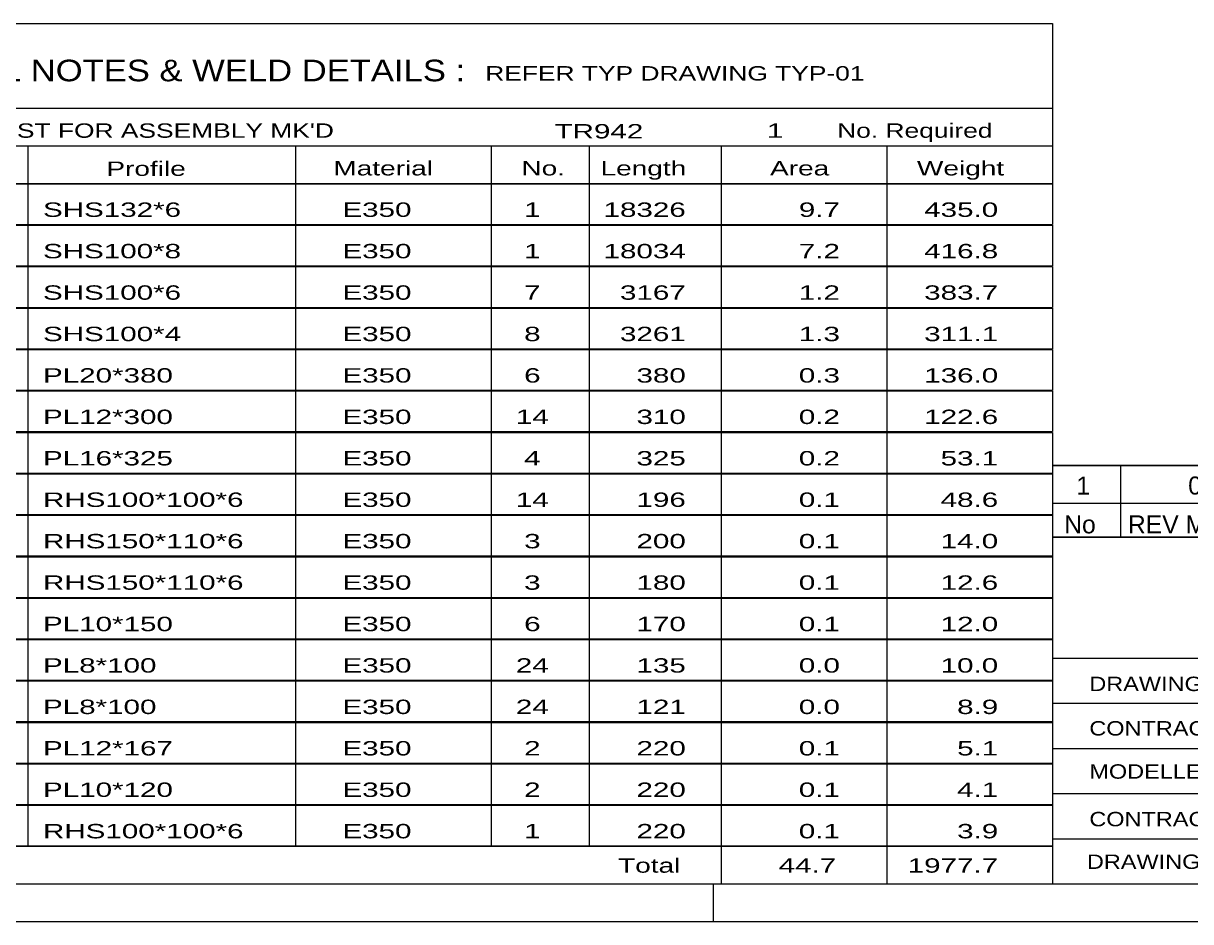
# Model space of a CAD drawing. Header units: millimetres. Extents: x 0 to 841, y 0 to 594.
# Drawn here: x 539.4 to 694.3, y 0 to 119.3 of the extents above; entities that cross this region are included whole.
import ezdxf

# ---------------------------------------------------------------- set-up
doc = ezdxf.new("R2010")
doc.units = ezdxf.units.MM
doc.styles.add('Arial Narrow', font='ARIALN.TTF', dxfattribs={"height": 0.2})

# ---------------------------------------------------------------- blocks, each defined once
blk = doc.blocks.new('Unknown-103641004-1133')
at = {"color": 5, "linetype": 'Continuous'}
for p, q in [((5, 5), (836, 5)), ((631, 0), (631, 5)), ((0, 0), (841, 0))]:
    blk.add_line(p, q, dxfattribs=at)
blk = doc.blocks.new('Unknown-103641004-19720')
at = {"color": 7, "linetype": 'Continuous'}
for p, q in [((676, 51.05), (676, 5)), ((676, 51.05), (836, 51.05)), ((676, 35), (836, 35)), ((676, 29), (836, 29)), ((676, 23), (836, 23)), ((676, 17), (836, 17)), ((676, 11), (818, 11)), ((676, 5), (836, 5))]:
    blk.add_line(p, q, dxfattribs=at)
at = {"color": 7, "style": 'Arial Narrow', "width": 1.425378}
for s, height, p in [('DRAWING TITLE', 1.9089, (680.88, 30.61)), ('CONTRACT', 1.909, (680.88, 24.71)), ('MODELLED BY', 1.9089, (680.88, 18.98)), ('CONTRACT NO', 1.9089, (680.88, 12.66)), ('DRAWING No', 1.909, (680.56, 7))]:
    blk.add_text(s, height=height, dxfattribs=at).set_placement(p)
blk = doc.blocks.new('Unknown-103641004-19721')
at = {"color": 7, "linetype": 'Continuous'}
for p, q in [((516, 119.25), (676, 119.25)), ((676, 119.25), (676, 108)), ((516, 108), (676, 108)), ((676, 108), (676, 103)), ((516, 103), (676, 103)), ((540, 103), (540, 98)), ((575.5, 103), (575.5, 98)), ((601.5, 103), (601.5, 98)), ((614.5, 103), (614.5, 98)), ((632, 103), (632, 98)), ((654, 103), (654, 98)), ((676, 103), (676, 98)), ((516, 98), (676, 98)), ((516, 97.95), (676, 97.95)), ((540, 98), (540, 92.5)), ((575.5, 98), (575.5, 92.5)), ((601.5, 98), (601.5, 92.5)), ((614.5, 98), (614.5, 92.5)), ((632, 98), (632, 92.5)), ((654, 98), (654, 92.5)), ((676, 97.95), (676, 92.55)), ((516, 92.55), (676, 92.55)), ((516, 92.45), (676, 92.45)), ((540, 92.5), (540, 87)), ((575.5, 92.5), (575.5, 87)), ((601.5, 92.5), (601.5, 87)), ((614.5, 92.5), (614.5, 87)), ((632, 92.5), (632, 87)), ((654, 92.5), (654, 87)), ((676, 92.45), (676, 87.05)), ((516, 87.05), (676, 87.05)), ((516, 86.95), (676, 86.95)), ((540, 87), (540, 81.5)), ((575.5, 87), (575.5, 81.5)), ((601.5, 87), (601.5, 81.5)), ((614.5, 87), (614.5, 81.5)), ((632, 87), (632, 81.5)), ((654, 87), (654, 81.5)), ((676, 86.95), (676, 81.55)), ((516, 81.55), (676, 81.55)), ((516, 81.45), (676, 81.45)), ((540, 81.5), (540, 76)), ((575.5, 81.5), (575.5, 76)), ((601.5, 81.5), (601.5, 76)), ((614.5, 81.5), (614.5, 76)), ((632, 81.5), (632, 76)), ((654, 81.5), (654, 76)), ((676, 81.45), (676, 76.05)), ((516, 76.05), (676, 76.05)), ((516, 75.95), (676, 75.95)), ((540, 76), (540, 70.5)), ((575.5, 76), (575.5, 70.5)), ((601.5, 76), (601.5, 70.5)), ((614.5, 76), (614.5, 70.5)), ((632, 76), (632, 70.5)), ((654, 76), (654, 70.5)), ((676, 75.95), (676, 70.55)), ((516, 70.55), (676, 70.55)), ((516, 70.45), (676, 70.45)), ((540, 70.5), (540, 65)), ((575.5, 70.5), (575.5, 65)), ((601.5, 70.5), (601.5, 65)), ((614.5, 70.5), (614.5, 65)), ((632, 70.5), (632, 65)), ((654, 70.5), (654, 65)), ((676, 70.45), (676, 65.05)), ((516, 65.05), (676, 65.05)), ((516, 64.95), (676, 64.95)), ((540, 65), (540, 59.5)), ((575.5, 65), (575.5, 59.5)), ((601.5, 65), (601.5, 59.5)), ((614.5, 65), (614.5, 59.5)), ((632, 65), (632, 59.5)), ((654, 65), (654, 59.5)), ((676, 64.95), (676, 59.55)), ((516, 59.55), (676, 59.55)), ((516, 59.45), (676, 59.45)), ((540, 59.5), (540, 54)), ((575.5, 59.5), (575.5, 54)), ((601.5, 59.5), (601.5, 54)), ((614.5, 59.5), (614.5, 54)), ((632, 59.5), (632, 54)), ((654, 59.5), (654, 54)), ((676, 59.45), (676, 54.05)), ((516, 54.05), (676, 54.05)), ((516, 53.95), (676, 53.95)), ((540, 54), (540, 48.5)), ((575.5, 54), (575.5, 48.5)), ((601.5, 54), (601.5, 48.5)), ((614.5, 54), (614.5, 48.5)), ((632, 54), (632, 48.5)), ((654, 54), (654, 48.5)), ((676, 53.95), (676, 48.55)), ((516, 48.55), (676, 48.55)), ((516, 48.45), (676, 48.45)), ((540, 48.5), (540, 43)), ((575.5, 48.5), (575.5, 43)), ((601.5, 48.5), (601.5, 43)), ((614.5, 48.5), (614.5, 43)), ((632, 48.5), (632, 43)), ((654, 48.5), (654, 43)), ((676, 48.45), (676, 43.05)), ((516, 43.05), (676, 43.05)), ((516, 42.95), (676, 42.95)), ((540, 43), (540, 37.5)), ((575.5, 43), (575.5, 37.5)), ((601.5, 43), (601.5, 37.5)), ((614.5, 43), (614.5, 37.5)), ((632, 43), (632, 37.5)), ((654, 43), (654, 37.5)), ((676, 42.95), (676, 37.55)), ((516, 37.55), (676, 37.55)), ((516, 37.45), (676, 37.45)), ((540, 37.5), (540, 32)), ((575.5, 37.5), (575.5, 32)), ((601.5, 37.5), (601.5, 32)), ((614.5, 37.5), (614.5, 32)), ((632, 37.5), (632, 32)), ((654, 37.5), (654, 32)), ((676, 37.45), (676, 32.05)), ((516, 32.05), (676, 32.05)), ((516, 31.95), (676, 31.95)), ((540, 32), (540, 26.5)), ((575.5, 32), (575.5, 26.5)), ((601.5, 32), (601.5, 26.5)), ((614.5, 32), (614.5, 26.5)), ((632, 32), (632, 26.5)), ((654, 32), (654, 26.5)), ((676, 31.95), (676, 26.55)), ((516, 26.55), (676, 26.55)), ((516, 26.45), (676, 26.45)), ((540, 26.5), (540, 21)), ((575.5, 26.5), (575.5, 21)), ((601.5, 26.5), (601.5, 21)), ((614.5, 26.5), (614.5, 21)), ((632, 26.5), (632, 21)), ((654, 26.5), (654, 21)), ((676, 26.45), (676, 21.05)), ((516, 21.05), (676, 21.05)), ((516, 20.95), (676, 20.95)), ((540, 21), (540, 15.5)), ((575.5, 21), (575.5, 15.5)), ((601.5, 21), (601.5, 15.5)), ((614.5, 21), (614.5, 15.5)), ((632, 21), (632, 15.5)), ((654, 21), (654, 15.5)), ((676, 20.95), (676, 15.55)), ((516, 15.55), (676, 15.55)), ((540, 15.5), (540, 10)), ((575.5, 15.5), (575.5, 10)), ((601.5, 15.5), (601.5, 10)), ((614.5, 15.5), (614.5, 10)), ((632, 15.5), (632, 10)), ((654, 15.5), (654, 10)), ((516, 15.45), (676, 15.45)), ((676, 15.45), (676, 10.05)), ((516, 10.05), (676, 10.05)), ((516, 10), (676, 10)), ((632, 10), (632, 5)), ((654, 10), (654, 5)), ((676, 10), (676, 5)), ((516, 5), (676, 5))]:
    blk.add_line(p, q, dxfattribs=at)
at = {"color": 7, "style": 'Arial Narrow'}
for s, height, width, p in [('GENERAL NOTES & WELD DETAILS :', 2.8633, 1.4, (517.15, 111.56)), ('REFER TYP DRAWING TYP-01', 1.9089, 1.6, (600.7, 111.66)), ("MATERIAL LIST FOR ASSEMBLY MK'D", 1.9089, 1.6, (517.15, 104.06)), ('TR942', 1.909, 1.794707, (609.9, 103.97)), ('1', 1.91, 1.794707, (638.08, 104.06)), ('No. Required', 1.9089, 1.6, (647.41, 104.06)), ('Profile', 1.909, 1.7, (550.41, 99)), ('Material', 1.909, 1.7, (580.54, 99.06)), ('No.', 1.909, 1.7, (605.5, 99.06)), ('Length', 1.909, 1.7, (616, 99.06)), ('Area', 1.909, 1.7, (638.5, 99.06)), ('Weight', 1.909, 1.7, (658, 99.06))]:
    blk.add_text(s, height=height, dxfattribs=dict(at, width=width)).set_placement(p)
at = {"color": 7, "linetype": 'Continuous', "style": 'Arial Narrow'}
for s, height, width, p in [('SHS132*6', 1.909, 1.794707, (542, 93.56)), ('E350', 1.909, 1.794707, (581.74, 93.56)), ('1', 1.91, 1.794707, (605.86, 93.56)), ('18326', 1.909, 1.794707, (616.4, 93.56)), ('9.7', 1.909, 1.794707, (642.32, 93.56)), ('435.0', 1.909, 1.794707, (658.96, 93.56)), ('SHS100*8', 1.909, 1.794707, (542, 88.06)), ('E350', 1.909, 1.794707, (581.74, 88.06)), ('1', 1.91, 1.794707, (605.86, 88.06)), ('18034', 1.909, 1.794707, (616.4, 88.06)), ('7.2', 1.909, 1.794707, (642.32, 88.06)), ('416.8', 1.909, 1.794707, (658.96, 88.06)), ('SHS100*6', 1.909, 1.794707, (542, 82.56)), ('E350', 1.909, 1.794707, (581.74, 82.56)), ('7', 1.91, 1.794707, (605.86, 82.56)), ('3167', 1.909, 1.794707, (618.58, 82.56)), ('1.2', 1.909, 1.794707, (642.32, 82.56)), ('383.7', 1.909, 1.794707, (658.96, 82.56)), ('SHS100*4', 1.909, 1.794707, (542, 77.06)), ('E350', 1.909, 1.794707, (581.74, 77.06)), ('8', 1.91, 1.794707, (605.86, 77.06)), ('3261', 1.909, 1.794707, (618.58, 77.06)), ('1.3', 1.909, 1.794707, (642.32, 77.06)), ('311.1', 1.909, 1.794707, (658.96, 77.06)), ('PL20*380', 1.909, 1.794707, (542, 71.56)), ('E350', 1.909, 1.794707, (581.74, 71.56)), ('6', 1.91, 1.794707, (605.86, 71.56)), ('380', 1.909, 1.794707, (620.77, 71.56)), ('0.3', 1.909, 1.794707, (642.32, 71.56)), ('136.0', 1.909, 1.794707, (658.96, 71.56)), ('PL12*300', 1.909, 1.794707, (542, 66.06)), ('E350', 1.909, 1.794707, (581.74, 66.06)), ('14', 1.909, 1.794707, (604.76, 66.06)), ('310', 1.909, 1.794707, (620.77, 66.06)), ('0.2', 1.909, 1.794707, (642.32, 66.06)), ('122.6', 1.909, 1.794707, (658.96, 66.06)), ('PL16*325', 1.909, 1.794707, (542, 60.56)), ('E350', 1.909, 1.794707, (581.74, 60.56)), ('4', 1.91, 1.794707, (605.86, 60.56)), ('325', 1.909, 1.794707, (620.77, 60.56)), ('0.2', 1.909, 1.794707, (642.32, 60.56)), ('53.1', 1.909, 1.794707, (661.14, 60.56)), ('RHS100*100*6', 1.9089, 1.794707, (542, 55.06)), ('E350', 1.909, 1.794707, (581.74, 55.06)), ('14', 1.909, 1.794707, (604.76, 55.06)), ('196', 1.909, 1.794707, (620.77, 55.06)), ('0.1', 1.909, 1.794707, (642.32, 55.06)), ('48.6', 1.909, 1.794707, (661.14, 55.06)), ('RHS150*110*6', 1.9089, 1.794707, (542, 49.56)), ('E350', 1.909, 1.794707, (581.74, 49.56)), ('3', 1.91, 1.794707, (605.86, 49.56)), ('200', 1.909, 1.794707, (620.77, 49.56)), ('0.1', 1.909, 1.794707, (642.32, 49.56)), ('14.0', 1.909, 1.794707, (661.14, 49.56)), ('RHS150*110*6', 1.9089, 1.794707, (542, 44.06)), ('E350', 1.909, 1.794707, (581.74, 44.06)), ('3', 1.91, 1.794707, (605.86, 44.06)), ('180', 1.909, 1.794707, (620.77, 44.06)), ('0.1', 1.909, 1.794707, (642.32, 44.06)), ('12.6', 1.909, 1.794707, (661.14, 44.06)), ('PL10*150', 1.909, 1.794707, (542, 38.56)), ('E350', 1.909, 1.794707, (581.74, 38.56)), ('6', 1.91, 1.794707, (605.86, 38.56)), ('170', 1.909, 1.794707, (620.77, 38.56)), ('0.1', 1.909, 1.794707, (642.32, 38.56)), ('12.0', 1.909, 1.794707, (661.14, 38.56)), ('PL8*100', 1.909, 1.794707, (542, 33.06)), ('E350', 1.909, 1.794707, (581.74, 33.06)), ('24', 1.909, 1.794707, (604.76, 33.06)), ('135', 1.909, 1.794707, (620.77, 33.06)), ('0.0', 1.909, 1.794707, (642.32, 33.06)), ('10.0', 1.909, 1.794707, (661.14, 33.06)), ('PL8*100', 1.909, 1.794707, (542, 27.56)), ('E350', 1.909, 1.794707, (581.74, 27.56)), ('24', 1.909, 1.794707, (604.76, 27.56)), ('121', 1.909, 1.794707, (620.77, 27.56)), ('0.0', 1.909, 1.794707, (642.32, 27.56)), ('8.9', 1.909, 1.794707, (663.33, 27.56)), ('PL12*167', 1.909, 1.794707, (542, 22.06)), ('E350', 1.909, 1.794707, (581.74, 22.06)), ('2', 1.91, 1.794707, (605.86, 22.06)), ('220', 1.909, 1.794707, (620.77, 22.06)), ('0.1', 1.909, 1.794707, (642.32, 22.06)), ('5.1', 1.909, 1.794707, (663.33, 22.06)), ('PL10*120', 1.909, 1.794707, (542, 16.56)), ('E350', 1.909, 1.794707, (581.74, 16.56)), ('2', 1.91, 1.794707, (605.86, 16.56)), ('220', 1.909, 1.794707, (620.77, 16.56)), ('0.1', 1.909, 1.794707, (642.32, 16.56)), ('4.1', 1.909, 1.794707, (663.33, 16.56)), ('RHS100*100*6', 1.9089, 1.794707, (542, 11.06)), ('E350', 1.909, 1.794707, (581.74, 11.06)), ('1', 1.91, 1.794707, (605.86, 11.06)), ('220', 1.909, 1.794707, (620.77, 11.06)), ('0.1', 1.909, 1.794707, (642.32, 11.06)), ('3.9', 1.909, 1.794707, (663.33, 11.06)), ('Total', 1.909, 1.7, (618.33, 6.5)), ('44.7', 1.909, 1.794707, (639.64, 6.5)), ('1977.7', 1.909, 1.794707, (656.77, 6.5))]:
    blk.add_text(s, height=height, dxfattribs=dict(at, width=width)).set_placement(p)
blk = doc.blocks.new('Unknown-103641004-19723')
at = {"color": 7, "linetype": 'Continuous'}
for p, q in [((676, 60.55), (836, 60.55)), ((836, 60.55), (676, 60.55)), ((676, 60.55), (676, 55.55)), ((685, 60.55), (685, 55.55)), ((676, 55.55), (836, 55.55)), ((676, 55.55), (676, 51.05)), ((676, 55.55), (836, 55.55)), ((685, 55.55), (685, 51.05)), ((836, 51.05), (676, 51.05))]:
    blk.add_line(p, q, dxfattribs=at)
at = {"color": 7, "linetype": 'Continuous', "style": 'Arial Narrow'}
for s, height, width, p in [('1', 2.39, 1.196471, (679.16, 56.7)), ('0', 2.39, 1.196471, (694, 56.7)), ('No', 2.386, 1.2, (677.54, 51.55)), ('REV MARK', 2.386, 1.2, (686, 51.55))]:
    blk.add_text(s, height=height, dxfattribs=dict(at, width=width)).set_placement(p)

msp = doc.modelspace()

# ---------------------------------------------------------------- block references
for name in ['Unknown-103641004-1133', 'Unknown-103641004-19721', 'Unknown-103641004-19723', 'Unknown-103641004-19720']:
    msp.add_blockref(name, (0, 0))

doc.saveas('drawing.dxf')
